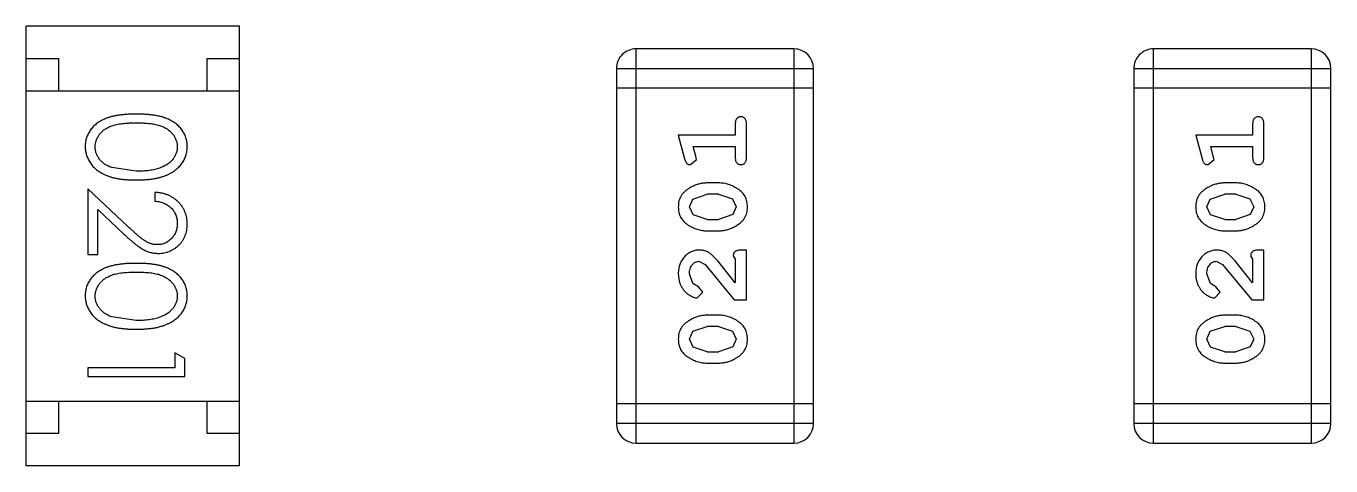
# Model space of a CAD drawing. Header units: inches. Extents: x 246 to 500, y -220 to -17.
# Drawn here: x 465.775 to 467.792, y -160.834 to -160.154 of the extents above; entities that cross this region are included whole.
import ezdxf

# ---------------------------------------------------------------- set-up
doc = ezdxf.new("R2010")
doc.units = ezdxf.units.IN
doc.header["$LTSCALE"] = 1.21
doc.header["$MEASUREMENT"] = 0
doc.layers.get('0').update_dxf_attribs({"linetype": 'CONTINUOUS'})

msp = doc.modelspace()

# ---------------------------------------------------------------- linework, layer by layer
at = {"color": 7, "linetype": 'Continuous'}
for p, q in [((466.105, -160.1536), (465.775, -160.1536)), ((465.775, -160.8336), (465.775, -160.1536)), ((466.105, -160.8336), (466.105, -160.1536)), ((466.9619, -160.1888), (466.7181, -160.1888)), ((466.7181, -160.7984), (466.7181, -160.1888)), ((466.9619, -160.1888), (466.9619, -160.7984)), ((467.7619, -160.1888), (467.5181, -160.1888)), ((467.5181, -160.7984), (467.5181, -160.1888)), ((467.7619, -160.1888), (467.7619, -160.7984)), ((465.775, -160.2036), (465.825, -160.2036)), ((465.825, -160.2036), (465.825, -160.2536)), ((466.055, -160.2036), (466.105, -160.2036)), ((466.055, -160.2536), (466.055, -160.2036)), ((466.6876, -160.2193), (466.9924, -160.2193)), ((466.6876, -160.2193), (466.6876, -160.768)), ((466.9924, -160.768), (466.9924, -160.2193)), ((467.4876, -160.2193), (467.7924, -160.2193)), ((467.4876, -160.2193), (467.4876, -160.768)), ((467.7924, -160.768), (467.7924, -160.2193)), ((465.775, -160.2536), (466.105, -160.2536)), ((466.9924, -160.2498), (466.6876, -160.2498)), ((467.7924, -160.2498), (467.4876, -160.2498)), ((466.8714, -160.3049), (466.8714, -160.3222)), ((466.8888, -160.3568), (466.8888, -160.3049)), ((467.6714, -160.3049), (467.6714, -160.3222)), ((467.6887, -160.3568), (467.6887, -160.3049)), ((466.8714, -160.3222), (466.7834, -160.3222)), ((466.7834, -160.3222), (466.7932, -160.3587)), ((467.6714, -160.3222), (467.5833, -160.3222)), ((467.5833, -160.3222), (467.5932, -160.3587)), ((466.8065, -160.3395), (466.8714, -160.3395)), ((466.8106, -160.3545), (466.8065, -160.3395)), ((466.8117, -160.3599), (466.8106, -160.3545)), ((466.8714, -160.3395), (466.8714, -160.3568)), ((467.6065, -160.3395), (467.6714, -160.3395)), ((467.6106, -160.3545), (467.6065, -160.3395)), ((467.6117, -160.3599), (467.6106, -160.3545)), ((467.6714, -160.3395), (467.6714, -160.3568)), ((465.9453, -160.3781), (465.9076, -160.3724)), ((466.8024, -160.3678), (466.8117, -160.3599)), ((467.6024, -160.3678), (467.6117, -160.3599)), ((466.8457, -160.3961), (466.828, -160.3961)), ((467.6457, -160.3961), (467.628, -160.3961)), ((465.9324, -160.4632), (465.8703, -160.405)), ((465.8703, -160.405), (465.8703, -160.5069)), ((465.9742, -160.4108), (465.9742, -160.4242)), ((466.8059, -160.421), (466.8282, -160.4134)), ((466.8454, -160.4134), (466.8282, -160.4134)), ((466.8454, -160.4134), (466.8672, -160.4207)), ((467.6059, -160.421), (467.6282, -160.4134)), ((467.6454, -160.4134), (467.6282, -160.4134)), ((467.6454, -160.4134), (467.6672, -160.4207)), ((465.8857, -160.4371), (465.9257, -160.4747)), ((465.8857, -160.5069), (465.8857, -160.4371)), ((466.8007, -160.4331), (466.8059, -160.421)), ((466.8065, -160.4455), (466.8007, -160.4331)), ((466.8672, -160.4207), (466.873, -160.433)), ((466.873, -160.433), (466.8677, -160.4451)), ((467.6006, -160.4331), (467.6059, -160.421)), ((467.6064, -160.4455), (467.6006, -160.4331)), ((467.6672, -160.4207), (467.673, -160.433)), ((467.673, -160.433), (467.6677, -160.4451)), ((466.8282, -160.4527), (466.8065, -160.4455)), ((466.8282, -160.4527), (466.8454, -160.4527)), ((466.8677, -160.4451), (466.8454, -160.4527)), ((467.6282, -160.4527), (467.6064, -160.4455)), ((467.6282, -160.4527), (467.6454, -160.4527)), ((467.6677, -160.4451), (467.6454, -160.4527)), ((466.828, -160.47), (466.8457, -160.47)), ((467.628, -160.47), (467.6457, -160.47)), ((466.8888, -160.4999), (466.8809, -160.4999)), ((466.8888, -160.577), (466.8888, -160.4999)), ((467.6887, -160.4999), (467.6809, -160.4999)), ((467.6887, -160.577), (467.6887, -160.4999)), ((465.8703, -160.5069), (465.8857, -160.5069)), ((466.8152, -160.5172), (466.8249, -160.522)), ((466.8714, -160.5503), (466.8444, -160.5167)), ((466.8683, -160.5086), (466.8714, -160.5141)), ((466.8714, -160.5141), (466.8714, -160.5503)), ((467.6152, -160.5172), (467.6249, -160.522)), ((467.6714, -160.5503), (467.6444, -160.5167)), ((467.6683, -160.5086), (467.6714, -160.5141)), ((467.6714, -160.5141), (467.6714, -160.5503)), ((466.806, -160.5516), (466.8007, -160.5367)), ((466.8249, -160.522), (466.8699, -160.577)), ((467.606, -160.5516), (467.6006, -160.5367)), ((467.6249, -160.522), (467.6699, -160.577)), ((466.8145, -160.5566), (466.806, -160.5516)), ((466.8211, -160.5651), (466.8145, -160.5566)), ((467.6145, -160.5566), (467.606, -160.5516)), ((467.6211, -160.5651), (467.6145, -160.5566)), ((466.8127, -160.5739), (466.8211, -160.5651)), ((466.8699, -160.577), (466.8888, -160.577)), ((467.6127, -160.5739), (467.6211, -160.5651)), ((467.6699, -160.577), (467.6887, -160.577)), ((466.8457, -160.6006), (466.828, -160.6006)), ((467.6457, -160.6006), (467.628, -160.6006)), ((465.9453, -160.6088), (465.9076, -160.6032)), ((466.8059, -160.6255), (466.8282, -160.6179)), ((466.8454, -160.6179), (466.8282, -160.6179)), ((466.8454, -160.6179), (466.8672, -160.6252)), ((467.6059, -160.6255), (467.6282, -160.6179)), ((467.6454, -160.6179), (467.6282, -160.6179)), ((467.6454, -160.6179), (467.6672, -160.6252)), ((466.8007, -160.6376), (466.8059, -160.6255)), ((466.8065, -160.65), (466.8007, -160.6376)), ((466.8672, -160.6252), (466.873, -160.6375)), ((466.873, -160.6375), (466.8677, -160.6496)), ((467.6006, -160.6376), (467.6059, -160.6255)), ((467.6064, -160.65), (467.6006, -160.6376)), ((467.6672, -160.6252), (467.673, -160.6375)), ((467.673, -160.6375), (467.6677, -160.6496)), ((466.0203, -160.6677), (466.0049, -160.6589)), ((466.0049, -160.6589), (466.0049, -160.6819)), ((466.8282, -160.6573), (466.8065, -160.65)), ((466.8282, -160.6573), (466.8454, -160.6573)), ((466.8677, -160.6496), (466.8454, -160.6573)), ((467.6282, -160.6573), (467.6064, -160.65)), ((467.6282, -160.6573), (467.6454, -160.6573)), ((467.6677, -160.6496), (467.6454, -160.6573)), ((466.0049, -160.6819), (465.8703, -160.6819)), ((465.8703, -160.6819), (465.8703, -160.6954)), ((466.0203, -160.6954), (466.0203, -160.6677)), ((466.828, -160.6746), (466.8457, -160.6746)), ((467.628, -160.6746), (467.6457, -160.6746)), ((465.8703, -160.6954), (466.0203, -160.6954)), ((465.775, -160.7336), (466.105, -160.7336)), ((465.825, -160.7336), (465.825, -160.7836)), ((466.055, -160.7836), (466.055, -160.7336)), ((466.9924, -160.7375), (466.6876, -160.7375)), ((467.7924, -160.7375), (467.4876, -160.7375)), ((466.9924, -160.768), (466.6876, -160.768)), ((467.7924, -160.768), (467.4876, -160.768)), ((465.825, -160.7836), (465.775, -160.7836)), ((466.105, -160.7836), (466.055, -160.7836)), ((466.7181, -160.7984), (466.9619, -160.7984)), ((467.5181, -160.7984), (467.7619, -160.7984)), ((466.105, -160.8336), (465.775, -160.8336))]:
    msp.add_line(p, q, dxfattribs=at)
for centre, start, end in [((466.7181, -160.2193), 89.9999, 179.9999), ((466.9619, -160.2193), 359.9999, 89.9999), ((467.5181, -160.2193), 89.9999, 179.9999), ((467.7619, -160.2193), 359.9999, 89.9999), ((466.7181, -160.768), 179.9999, 269.9999), ((466.9619, -160.768), 269.9999, 359.9999), ((467.5181, -160.768), 179.9999, 269.9999), ((467.7619, -160.768), 269.9999, 359.9999)]:
    msp.add_arc(centre, 0.0305, start, end, dxfattribs=at)
for points, knots in [([(465.9452, -160.2896), (465.9429, -160.2896), (465.9382, -160.2897), (465.9315, -160.29), (465.9251, -160.2905), (465.9192, -160.2912), (465.9136, -160.2921), (465.9085, -160.2931), (465.9038, -160.2945), (465.8994, -160.296), (465.8954, -160.2977), (465.8917, -160.2995), (465.8882, -160.3015), (465.885, -160.3037), (465.8821, -160.306), (465.8793, -160.3085), (465.8769, -160.3112), (465.8747, -160.3139), (465.8728, -160.3169), (465.8711, -160.3199), (465.8696, -160.323), (465.8685, -160.3262), (465.8676, -160.3294), (465.8669, -160.3328), (465.8665, -160.3363), (465.8665, -160.3386), (465.8665, -160.3398)], [0, 0, 0, 0, 0.068113, 0.132564, 0.193427, 0.250218, 0.303569, 0.353576, 0.400235, 0.443586, 0.484619, 0.524292, 0.56238, 0.599049, 0.63494, 0.669782, 0.704009, 0.737842, 0.771098, 0.803896, 0.836415, 0.868639, 0.900715, 0.933378, 0.966213, 1, 1, 1, 1]), ([(466.0242, -160.3398), (466.0241, -160.3386), (466.0241, -160.3363), (466.0237, -160.3328), (466.023, -160.3294), (466.0221, -160.3261), (466.0209, -160.3229), (466.0195, -160.3198), (466.0177, -160.3168), (466.0158, -160.3138), (466.0136, -160.311), (466.0111, -160.3083), (466.0084, -160.3059), (466.0055, -160.3036), (466.0022, -160.3014), (465.9988, -160.2994), (465.9951, -160.2976), (465.9911, -160.2959), (465.9868, -160.2944), (465.9821, -160.2931), (465.977, -160.292), (465.9715, -160.2912), (465.9655, -160.2905), (465.9591, -160.29), (465.9523, -160.2897), (465.9476, -160.2896), (465.9452, -160.2896)], [0, 0, 0, 0, 0.033742, 0.066533, 0.099153, 0.13154, 0.164087, 0.196563, 0.229707, 0.263315, 0.297504, 0.331686, 0.366482, 0.4021, 0.438958, 0.476748, 0.515985, 0.556589, 0.599519, 0.645765, 0.695487, 0.748721, 0.805687, 0.866754, 0.931405, 1, 1, 1, 1]), ([(466.8801, -160.2939), (466.8795, -160.2939), (466.8783, -160.2939), (466.8766, -160.2945), (466.8751, -160.2953), (466.8738, -160.2965), (466.8727, -160.298), (466.872, -160.3), (466.8715, -160.3023), (466.8715, -160.304), (466.8714, -160.3049)], [0, 0, 0, 0, 0.11517, 0.223509, 0.328254, 0.438012, 0.553651, 0.682263, 0.830856, 1, 1, 1, 1]), ([(466.8888, -160.3049), (466.8887, -160.304), (466.8887, -160.3023), (466.8882, -160.3), (466.8875, -160.298), (466.8864, -160.2965), (466.8851, -160.2953), (466.8836, -160.2945), (466.8819, -160.2939), (466.8807, -160.2939), (466.8801, -160.2939)], [0, 0, 0, 0, 0.169012, 0.317488, 0.445429, 0.560977, 0.67065, 0.776666, 0.88492, 1, 1, 1, 1]), ([(467.6801, -160.2939), (467.6795, -160.2939), (467.6783, -160.2939), (467.6766, -160.2945), (467.6751, -160.2953), (467.6738, -160.2965), (467.6727, -160.298), (467.672, -160.3), (467.6715, -160.3023), (467.6715, -160.304), (467.6714, -160.3049)], [0, 0, 0, 0, 0.11517, 0.223509, 0.328254, 0.438012, 0.553651, 0.682263, 0.830856, 1, 1, 1, 1]), ([(467.6887, -160.3049), (467.6887, -160.304), (467.6887, -160.3023), (467.6882, -160.3), (467.6875, -160.298), (467.6864, -160.2965), (467.6851, -160.2953), (467.6836, -160.2945), (467.6819, -160.2939), (467.6807, -160.2939), (467.6801, -160.2939)], [0, 0, 0, 0, 0.169012, 0.317488, 0.445429, 0.560977, 0.67065, 0.776666, 0.88492, 1, 1, 1, 1]), ([(465.8818, -160.3402), (465.8819, -160.3386), (465.8821, -160.3353), (465.8834, -160.3304), (465.8855, -160.3257), (465.8878, -160.3219), (465.8901, -160.319), (465.8921, -160.317), (465.8942, -160.3151), (465.8965, -160.3133), (465.899, -160.3117), (465.9018, -160.3102), (465.9047, -160.3089), (465.9078, -160.3076), (465.9112, -160.3065), (465.9149, -160.3056), (465.9191, -160.3048), (465.9236, -160.3042), (465.9285, -160.3037), (465.9338, -160.3034), (465.9394, -160.3031), (465.9433, -160.3031), (465.9453, -160.3031)], [0, 0, 0, 0, 0.060034, 0.120278, 0.182348, 0.247919, 0.281641, 0.315701, 0.350322, 0.385703, 0.421819, 0.459196, 0.497866, 0.538301, 0.58121, 0.628183, 0.679403, 0.734699, 0.794074, 0.858416, 0.927049, 1, 1, 1, 1]), ([(465.9453, -160.3031), (465.9473, -160.3031), (465.9512, -160.3031), (465.9569, -160.3034), (465.9622, -160.3037), (465.9671, -160.3042), (465.9716, -160.3048), (465.9757, -160.3056), (465.9795, -160.3066), (465.9829, -160.3076), (465.986, -160.3089), (465.9889, -160.3102), (465.9916, -160.3117), (465.9941, -160.3134), (465.9965, -160.3151), (465.9986, -160.317), (466.0005, -160.319), (466.0028, -160.3219), (466.0051, -160.3256), (466.0073, -160.3303), (466.0085, -160.3352), (466.0087, -160.3386), (466.0088, -160.3402)], [0, 0, 0, 0, 0.073302, 0.142286, 0.206253, 0.266017, 0.321612, 0.372532, 0.419497, 0.462398, 0.502825, 0.541489, 0.579034, 0.615143, 0.650298, 0.684912, 0.718701, 0.752189, 0.817245, 0.879117, 0.939613, 1, 1, 1, 1]), ([(465.8665, -160.3398), (465.8665, -160.341), (465.8665, -160.3433), (465.867, -160.3468), (465.8676, -160.3503), (465.8685, -160.3536), (465.8698, -160.3569), (465.8712, -160.3601), (465.873, -160.3632), (465.8749, -160.3662), (465.8772, -160.3691), (465.8797, -160.3718), (465.8825, -160.3744), (465.8855, -160.3768), (465.8888, -160.3791), (465.8924, -160.3811), (465.8962, -160.3831), (465.9003, -160.3848), (465.9047, -160.3865), (465.9094, -160.3878), (465.9145, -160.389), (465.92, -160.3899), (465.9258, -160.3906), (465.9319, -160.3912), (465.9385, -160.3915), (465.943, -160.3915), (465.9452, -160.3915)], [0, 0, 0, 0, 0.033824, 0.067298, 0.10028, 0.133019, 0.165736, 0.198792, 0.232372, 0.266409, 0.301016, 0.336196, 0.371972, 0.408574, 0.446394, 0.485225, 0.525372, 0.567224, 0.611081, 0.65775, 0.70702, 0.759235, 0.814484, 0.873227, 0.934937, 1, 1, 1, 1]), ([(465.9076, -160.3724), (465.9065, -160.372), (465.9045, -160.3713), (465.9016, -160.3699), (465.8988, -160.3685), (465.8963, -160.3669), (465.894, -160.3651), (465.8919, -160.3633), (465.89, -160.3613), (465.8877, -160.3584), (465.8854, -160.3548), (465.8834, -160.35), (465.882, -160.3452), (465.8819, -160.3419), (465.8818, -160.3402)], [0, 0, 0, 0, 0.075949, 0.148549, 0.218996, 0.286119, 0.351826, 0.416074, 0.478265, 0.540325, 0.660405, 0.774606, 0.887187, 1, 1, 1, 1]), ([(465.9452, -160.3915), (465.9475, -160.3915), (465.952, -160.3915), (465.9586, -160.3912), (465.9648, -160.3906), (465.9707, -160.3899), (465.9761, -160.3889), (465.9813, -160.3878), (465.986, -160.3864), (465.9904, -160.3848), (465.9945, -160.3829), (465.9984, -160.381), (466.0019, -160.3789), (466.0052, -160.3767), (466.0082, -160.3743), (466.011, -160.3717), (466.0135, -160.369), (466.0158, -160.3661), (466.0178, -160.3631), (466.0195, -160.36), (466.0209, -160.3569), (466.0221, -160.3536), (466.023, -160.3503), (466.0237, -160.3468), (466.0241, -160.3433), (466.0241, -160.341), (466.0242, -160.3398)], [0, 0, 0, 0, 0.065278, 0.127205, 0.186168, 0.241675, 0.294115, 0.343609, 0.390387, 0.434463, 0.476646, 0.517002, 0.555936, 0.593716, 0.630057, 0.665601, 0.700745, 0.734917, 0.768681, 0.802087, 0.834849, 0.867433, 0.900138, 0.932806, 0.966212, 1, 1, 1, 1]), ([(466.0088, -160.3402), (466.0087, -160.3419), (466.0085, -160.3451), (466.0073, -160.35), (466.0051, -160.3547), (466.0028, -160.3584), (466.0005, -160.3613), (465.9985, -160.3633), (465.9963, -160.3653), (465.9938, -160.3671), (465.9911, -160.3688), (465.9881, -160.3703), (465.985, -160.3718), (465.9815, -160.3731), (465.9779, -160.3742), (465.974, -160.3753), (465.9698, -160.3761), (465.9654, -160.3769), (465.9607, -160.3774), (465.9558, -160.3778), (465.9506, -160.378), (465.9471, -160.3781), (465.9453, -160.3781)], [0, 0, 0, 0, 0.059689, 0.119507, 0.181075, 0.246162, 0.279894, 0.314468, 0.350403, 0.387474, 0.426147, 0.466624, 0.508745, 0.553328, 0.600058, 0.649177, 0.700552, 0.754894, 0.811825, 0.871514, 0.934319, 1, 1, 1, 1]), ([(466.7932, -160.3587), (466.7935, -160.3596), (466.794, -160.3612), (466.7948, -160.3632), (466.7957, -160.3649), (466.7967, -160.3661), (466.7979, -160.3669), (466.7993, -160.3674), (466.8008, -160.3678), (466.8018, -160.3678), (466.8024, -160.3678)], [0, 0, 0, 0, 0.187321, 0.344927, 0.475328, 0.579604, 0.674244, 0.773631, 0.882025, 1, 1, 1, 1]), ([(466.8714, -160.3568), (466.8715, -160.3577), (466.8715, -160.3594), (466.872, -160.3617), (466.8727, -160.3636), (466.8738, -160.3652), (466.8751, -160.3663), (466.8766, -160.3672), (466.8783, -160.3677), (466.8795, -160.3678), (466.8801, -160.3678)], [0, 0, 0, 0, 0.169102, 0.317658, 0.446239, 0.563118, 0.671828, 0.776546, 0.884858, 1, 1, 1, 1]), ([(466.8801, -160.3678), (466.8807, -160.3678), (466.8819, -160.3677), (466.8836, -160.3672), (466.8851, -160.3664), (466.8864, -160.3652), (466.8875, -160.3636), (466.8882, -160.3617), (466.8887, -160.3594), (466.8887, -160.3577), (466.8888, -160.3568)], [0, 0, 0, 0, 0.115051, 0.223278, 0.329269, 0.437893, 0.554681, 0.682591, 0.83103, 1, 1, 1, 1]), ([(467.5932, -160.3587), (467.5935, -160.3596), (467.594, -160.3612), (467.5948, -160.3632), (467.5957, -160.3649), (467.5967, -160.3661), (467.5979, -160.3669), (467.5992, -160.3674), (467.6008, -160.3678), (467.6018, -160.3678), (467.6024, -160.3678)], [0, 0, 0, 0, 0.187321, 0.344927, 0.475328, 0.579604, 0.674244, 0.773631, 0.882025, 1, 1, 1, 1]), ([(467.6714, -160.3568), (467.6715, -160.3577), (467.6715, -160.3594), (467.672, -160.3617), (467.6727, -160.3636), (467.6738, -160.3652), (467.6751, -160.3663), (467.6766, -160.3672), (467.6783, -160.3677), (467.6795, -160.3678), (467.6801, -160.3678)], [0, 0, 0, 0, 0.169102, 0.317658, 0.446239, 0.563118, 0.671828, 0.776546, 0.884858, 1, 1, 1, 1]), ([(467.6801, -160.3678), (467.6807, -160.3678), (467.6819, -160.3677), (467.6836, -160.3672), (467.6851, -160.3664), (467.6864, -160.3652), (467.6875, -160.3636), (467.6882, -160.3617), (467.6887, -160.3594), (467.6887, -160.3577), (467.6887, -160.3568)], [0, 0, 0, 0, 0.115051, 0.223278, 0.329269, 0.437893, 0.554681, 0.682591, 0.83103, 1, 1, 1, 1]), ([(466.828, -160.3961), (466.8269, -160.3961), (466.8247, -160.3962), (466.8216, -160.3965), (466.8184, -160.397), (466.8153, -160.3977), (466.8123, -160.3986), (466.8093, -160.3997), (466.8063, -160.401), (466.8034, -160.4025), (466.8007, -160.4041), (466.7981, -160.4057), (466.7958, -160.4074), (466.7937, -160.409), (466.7918, -160.4108), (466.7902, -160.4125), (466.7888, -160.4142), (466.7872, -160.4166), (466.7856, -160.4197), (466.7843, -160.4239), (466.7835, -160.4285), (466.7834, -160.4316), (466.7834, -160.4332)], [0, 0, 0, 0, 0.049855, 0.099516, 0.148482, 0.19758, 0.246804, 0.296268, 0.346517, 0.397047, 0.446826, 0.49336, 0.537801, 0.579207, 0.617974, 0.654833, 0.689171, 0.722088, 0.786392, 0.853518, 0.924186, 1, 1, 1, 1]), ([(466.8903, -160.433), (466.8903, -160.4316), (466.8902, -160.4287), (466.8895, -160.4246), (466.8884, -160.4208), (466.8868, -160.4172), (466.8848, -160.4139), (466.8822, -160.4109), (466.8793, -160.4081), (466.8759, -160.4056), (466.8723, -160.4034), (466.8686, -160.4015), (466.8649, -160.3998), (466.8612, -160.3984), (466.8574, -160.3974), (466.8535, -160.3966), (466.8496, -160.3962), (466.847, -160.3961), (466.8457, -160.3961)], [0, 0, 0, 0, 0.067217, 0.131051, 0.19272, 0.252824, 0.312745, 0.373449, 0.436041, 0.501494, 0.567761, 0.632087, 0.695096, 0.757109, 0.817993, 0.878657, 0.939311, 1, 1, 1, 1]), ([(467.628, -160.3961), (467.6269, -160.3961), (467.6247, -160.3962), (467.6215, -160.3965), (467.6184, -160.397), (467.6153, -160.3977), (467.6123, -160.3986), (467.6092, -160.3997), (467.6063, -160.401), (467.6034, -160.4025), (467.6007, -160.4041), (467.5981, -160.4057), (467.5958, -160.4074), (467.5937, -160.409), (467.5918, -160.4108), (467.5902, -160.4125), (467.5888, -160.4142), (467.5872, -160.4166), (467.5856, -160.4197), (467.5843, -160.4239), (467.5835, -160.4285), (467.5834, -160.4316), (467.5833, -160.4333)], [0, 0, 0, 0, 0.049855, 0.099516, 0.148482, 0.19758, 0.246804, 0.296268, 0.346517, 0.397047, 0.446826, 0.49336, 0.537801, 0.579207, 0.617974, 0.654833, 0.689171, 0.722088, 0.786392, 0.853518, 0.924186, 1, 1, 1, 1]), ([(467.6903, -160.433), (467.6903, -160.4316), (467.6902, -160.4287), (467.6895, -160.4247), (467.6884, -160.4208), (467.6868, -160.4172), (467.6848, -160.4139), (467.6822, -160.4109), (467.6793, -160.4081), (467.6759, -160.4056), (467.6723, -160.4034), (467.6686, -160.4015), (467.6649, -160.3998), (467.6612, -160.3984), (467.6573, -160.3974), (467.6535, -160.3966), (467.6496, -160.3962), (467.647, -160.3961), (467.6457, -160.3961)], [0, 0, 0, 0, 0.067217, 0.131051, 0.19272, 0.252824, 0.312745, 0.373449, 0.436041, 0.501494, 0.567761, 0.632087, 0.695096, 0.757109, 0.817993, 0.878657, 0.939311, 1, 1, 1, 1]), ([(466.0242, -160.4597), (466.0241, -160.458), (466.024, -160.4547), (466.0234, -160.4499), (466.0222, -160.4453), (466.0207, -160.4408), (466.0187, -160.4366), (466.0163, -160.4326), (466.0134, -160.4288), (466.0101, -160.4252), (466.0065, -160.422), (466.0026, -160.4191), (465.9985, -160.4167), (465.9941, -160.4146), (465.9894, -160.413), (465.9846, -160.4118), (465.9794, -160.411), (465.9759, -160.4109), (465.9742, -160.4108)], [0, 0, 0, 0, 0.06445, 0.126725, 0.187421, 0.247417, 0.306749, 0.366595, 0.427749, 0.490235, 0.553031, 0.614805, 0.676505, 0.738096, 0.801021, 0.864897, 0.931209, 1, 1, 1, 1]), ([(465.9742, -160.4242), (465.9755, -160.4244), (465.9781, -160.4246), (465.9819, -160.4254), (465.9854, -160.4263), (465.9887, -160.4275), (465.9918, -160.429), (465.9947, -160.4308), (465.9973, -160.4328), (465.9997, -160.435), (466.0018, -160.4375), (466.0037, -160.4401), (466.0053, -160.4429), (466.0065, -160.4458), (466.0075, -160.4489), (466.0083, -160.4521), (466.0087, -160.4555), (466.0087, -160.4578), (466.0088, -160.459)], [0, 0, 0, 0, 0.073648, 0.143686, 0.210962, 0.275557, 0.338064, 0.399311, 0.4594, 0.51934, 0.579024, 0.637809, 0.695959, 0.754122, 0.813113, 0.873453, 0.935561, 1, 1, 1, 1]), ([(466.7834, -160.4332), (466.7834, -160.4347), (466.7835, -160.4375), (466.7842, -160.4416), (466.7853, -160.4454), (466.7869, -160.449), (466.789, -160.4523), (466.7915, -160.4553), (466.7944, -160.4581), (466.7978, -160.4606), (466.8014, -160.4628), (466.8051, -160.4647), (466.8088, -160.4664), (466.8126, -160.4677), (466.8164, -160.4688), (466.8202, -160.4695), (466.8241, -160.47), (466.8267, -160.47), (466.828, -160.47)], [0, 0, 0, 0, 0.06692, 0.130834, 0.19258, 0.252759, 0.312631, 0.373411, 0.436359, 0.501894, 0.568244, 0.632472, 0.69556, 0.757163, 0.818592, 0.878885, 0.939235, 1, 1, 1, 1]), ([(466.8457, -160.47), (466.8468, -160.47), (466.8489, -160.47), (466.8521, -160.4697), (466.8552, -160.4692), (466.8583, -160.4685), (466.8614, -160.4676), (466.8643, -160.4665), (466.8673, -160.4652), (466.8702, -160.4638), (466.8729, -160.4622), (466.8755, -160.4606), (466.8778, -160.4589), (466.8799, -160.4573), (466.8817, -160.4556), (466.8834, -160.4539), (466.8848, -160.4521), (466.8864, -160.4498), (466.888, -160.4466), (466.8894, -160.4424), (466.8902, -160.4378), (466.8903, -160.4346), (466.8903, -160.433)], [0, 0, 0, 0, 0.049886, 0.09882, 0.148132, 0.19689, 0.246038, 0.295176, 0.345305, 0.395692, 0.445312, 0.491875, 0.535813, 0.577009, 0.616081, 0.652689, 0.687585, 0.720206, 0.785062, 0.85223, 0.923759, 1, 1, 1, 1]), ([(467.5833, -160.4333), (467.5834, -160.4347), (467.5835, -160.4375), (467.5842, -160.4416), (467.5853, -160.4454), (467.5869, -160.449), (467.5889, -160.4523), (467.5914, -160.4553), (467.5944, -160.4581), (467.5978, -160.4606), (467.6014, -160.4628), (467.6051, -160.4647), (467.6088, -160.4664), (467.6126, -160.4677), (467.6163, -160.4688), (467.6202, -160.4695), (467.6241, -160.47), (467.6267, -160.47), (467.628, -160.47)], [0, 0, 0, 0, 0.06692, 0.130834, 0.19258, 0.252759, 0.312631, 0.373411, 0.436359, 0.501894, 0.568244, 0.632472, 0.69556, 0.757163, 0.818592, 0.878885, 0.939235, 1, 1, 1, 1]), ([(467.6457, -160.47), (467.6468, -160.47), (467.6489, -160.47), (467.6521, -160.4697), (467.6552, -160.4692), (467.6583, -160.4685), (467.6613, -160.4676), (467.6643, -160.4665), (467.6673, -160.4652), (467.6702, -160.4638), (467.6729, -160.4622), (467.6755, -160.4606), (467.6778, -160.4589), (467.6799, -160.4573), (467.6817, -160.4556), (467.6834, -160.4539), (467.6848, -160.4521), (467.6864, -160.4498), (467.688, -160.4466), (467.6893, -160.4424), (467.6902, -160.4378), (467.6903, -160.4346), (467.6903, -160.433)], [0, 0, 0, 0, 0.049886, 0.09882, 0.148132, 0.19689, 0.246038, 0.295176, 0.345305, 0.395692, 0.445312, 0.491875, 0.535813, 0.577009, 0.616081, 0.652689, 0.687585, 0.720206, 0.785062, 0.85223, 0.923759, 1, 1, 1, 1]), ([(466.0088, -160.459), (466.0087, -160.4601), (466.0087, -160.4623), (466.0082, -160.4656), (466.0076, -160.4687), (466.0066, -160.4716), (466.0053, -160.4745), (466.0038, -160.4772), (466.0019, -160.4797), (465.9998, -160.4821), (465.9975, -160.4843), (465.9951, -160.4862), (465.9926, -160.4879), (465.99, -160.4892), (465.9872, -160.4903), (465.9844, -160.491), (465.9814, -160.4915), (465.9794, -160.4915), (465.9784, -160.4915)], [0, 0, 0, 0, 0.068027, 0.133505, 0.19695, 0.26027, 0.322741, 0.384982, 0.448465, 0.513424, 0.578224, 0.640011, 0.700094, 0.760067, 0.819012, 0.877878, 0.938035, 1, 1, 1, 1]), ([(465.9796, -160.505), (465.981, -160.505), (465.984, -160.5049), (465.9883, -160.5043), (465.9924, -160.5033), (465.9964, -160.502), (466.0003, -160.5002), (466.004, -160.498), (466.0076, -160.4954), (466.0109, -160.4925), (466.0141, -160.4893), (466.0167, -160.4858), (466.019, -160.482), (466.0209, -160.478), (466.0224, -160.4738), (466.0234, -160.4693), (466.024, -160.4646), (466.0241, -160.4613), (466.0242, -160.4597)], [0, 0, 0, 0, 0.06271, 0.123347, 0.183401, 0.242828, 0.302097, 0.36242, 0.423725, 0.487032, 0.550491, 0.612709, 0.674265, 0.73617, 0.799211, 0.863483, 0.930525, 1, 1, 1, 1]), ([(465.9257, -160.4747), (465.9273, -160.4761), (465.9303, -160.4789), (465.9346, -160.4828), (465.9387, -160.4864), (465.9426, -160.4896), (465.9462, -160.4924), (465.9496, -160.4949), (465.9528, -160.497), (465.9566, -160.4993), (465.9613, -160.5016), (465.9672, -160.5036), (465.9733, -160.5048), (465.9775, -160.5049), (465.9796, -160.505)], [0, 0, 0, 0, 0.09953, 0.192079, 0.277712, 0.357454, 0.429648, 0.495771, 0.555538, 0.608657, 0.707578, 0.804328, 0.901298, 1, 1, 1, 1]), ([(465.9784, -160.4915), (465.9767, -160.4915), (465.9735, -160.4914), (465.9687, -160.4903), (465.9641, -160.4886), (465.9602, -160.4866), (465.9571, -160.4846), (465.9544, -160.4827), (465.9515, -160.4804), (465.9482, -160.4777), (465.9447, -160.4746), (465.9408, -160.4712), (465.9367, -160.4673), (465.9339, -160.4646), (465.9324, -160.4632)], [0, 0, 0, 0, 0.088014, 0.174976, 0.2638, 0.355443, 0.406413, 0.465519, 0.533076, 0.609353, 0.693899, 0.787171, 0.889197, 1, 1, 1, 1]), ([(466.8161, -160.4999), (466.815, -160.5), (466.8128, -160.5), (466.8096, -160.5005), (466.8065, -160.5013), (466.8035, -160.5025), (466.8006, -160.5039), (466.7979, -160.5057), (466.7953, -160.5078), (466.7929, -160.5102), (466.7907, -160.5129), (466.7887, -160.5157), (466.787, -160.5188), (466.7857, -160.522), (466.7847, -160.5254), (466.7839, -160.529), (466.7834, -160.5327), (466.7834, -160.5353), (466.7834, -160.5366)], [0, 0, 0, 0, 0.060981, 0.120256, 0.178148, 0.236115, 0.293993, 0.352864, 0.413358, 0.476056, 0.539296, 0.602396, 0.665116, 0.728325, 0.792919, 0.859317, 0.928302, 1, 1, 1, 1]), ([(466.8444, -160.5167), (466.8436, -160.5158), (466.8422, -160.5141), (466.8399, -160.5118), (466.8378, -160.5096), (466.8358, -160.5078), (466.834, -160.5062), (466.8322, -160.5048), (466.8306, -160.5037), (466.8285, -160.5026), (466.8259, -160.5015), (466.8228, -160.5006), (466.8195, -160.5), (466.8173, -160.5), (466.8161, -160.4999)], [0, 0, 0, 0, 0.103002, 0.197728, 0.285279, 0.365235, 0.437224, 0.502446, 0.560545, 0.611446, 0.707576, 0.80349, 0.900532, 1, 1, 1, 1]), ([(466.8809, -160.4999), (466.8798, -160.5), (466.8778, -160.5), (466.8751, -160.5004), (466.8729, -160.5011), (466.8712, -160.5022), (466.8699, -160.5035), (466.869, -160.505), (466.8684, -160.5067), (466.8683, -160.508), (466.8683, -160.5086)], [0, 0, 0, 0, 0.1844, 0.34094, 0.473574, 0.586824, 0.690029, 0.789175, 0.890445, 1, 1, 1, 1]), ([(467.6161, -160.4999), (467.615, -160.5), (467.6128, -160.5), (467.6096, -160.5005), (467.6065, -160.5013), (467.6035, -160.5025), (467.6006, -160.5039), (467.5979, -160.5057), (467.5953, -160.5078), (467.5929, -160.5102), (467.5906, -160.5129), (467.5887, -160.5157), (467.587, -160.5188), (467.5857, -160.522), (467.5846, -160.5254), (467.5839, -160.529), (467.5834, -160.5327), (467.5834, -160.5353), (467.5833, -160.5366)], [0, 0, 0, 0, 0.060981, 0.120256, 0.178148, 0.236115, 0.293993, 0.352864, 0.413358, 0.476056, 0.539296, 0.602396, 0.665116, 0.728325, 0.792919, 0.859317, 0.928302, 1, 1, 1, 1]), ([(467.6444, -160.5167), (467.6436, -160.5158), (467.6421, -160.5141), (467.6399, -160.5118), (467.6378, -160.5096), (467.6358, -160.5078), (467.634, -160.5062), (467.6322, -160.5048), (467.6305, -160.5037), (467.6285, -160.5026), (467.6259, -160.5015), (467.6228, -160.5006), (467.6195, -160.5), (467.6172, -160.5), (467.6161, -160.4999)], [0, 0, 0, 0, 0.103002, 0.197728, 0.285279, 0.365235, 0.437224, 0.502446, 0.560545, 0.611446, 0.707576, 0.80349, 0.900532, 1, 1, 1, 1]), ([(467.6809, -160.4999), (467.6798, -160.5), (467.6778, -160.5), (467.6751, -160.5004), (467.6729, -160.5011), (467.6711, -160.5022), (467.6698, -160.5035), (467.6689, -160.505), (467.6684, -160.5067), (467.6683, -160.508), (467.6683, -160.5086)], [0, 0, 0, 0, 0.1844, 0.34094, 0.473574, 0.586824, 0.690029, 0.789175, 0.890445, 1, 1, 1, 1]), ([(465.9452, -160.5204), (465.9429, -160.5204), (465.9382, -160.5204), (465.9315, -160.5207), (465.9251, -160.5212), (465.9192, -160.522), (465.9136, -160.5229), (465.9085, -160.5239), (465.9038, -160.5252), (465.8994, -160.5267), (465.8954, -160.5284), (465.8917, -160.5303), (465.8882, -160.5323), (465.885, -160.5345), (465.8821, -160.5368), (465.8793, -160.5393), (465.8769, -160.5419), (465.8747, -160.5447), (465.8728, -160.5476), (465.8711, -160.5506), (465.8696, -160.5537), (465.8685, -160.5569), (465.8676, -160.5602), (465.8669, -160.5636), (465.8665, -160.567), (465.8665, -160.5694), (465.8665, -160.5705)], [0, 0, 0, 0, 0.068113, 0.132564, 0.193427, 0.250218, 0.303569, 0.353576, 0.400235, 0.443586, 0.484619, 0.524292, 0.56238, 0.599049, 0.63494, 0.669782, 0.704009, 0.737842, 0.771098, 0.803896, 0.836415, 0.868639, 0.900715, 0.933378, 0.966213, 1, 1, 1, 1]), ([(466.0242, -160.5705), (466.0241, -160.5694), (466.0241, -160.567), (466.0237, -160.5636), (466.023, -160.5602), (466.0221, -160.5569), (466.0209, -160.5537), (466.0195, -160.5506), (466.0177, -160.5475), (466.0158, -160.5446), (466.0136, -160.5418), (466.0111, -160.5391), (466.0084, -160.5367), (466.0055, -160.5343), (466.0022, -160.5322), (465.9988, -160.5301), (465.9951, -160.5283), (465.9911, -160.5267), (465.9868, -160.5252), (465.9821, -160.5239), (465.977, -160.5228), (465.9715, -160.5219), (465.9655, -160.5212), (465.9591, -160.5207), (465.9523, -160.5204), (465.9476, -160.5204), (465.9452, -160.5204)], [0, 0, 0, 0, 0.033742, 0.066533, 0.099153, 0.13154, 0.164087, 0.196563, 0.229707, 0.263315, 0.297504, 0.331686, 0.366482, 0.4021, 0.438958, 0.476748, 0.515985, 0.556589, 0.599519, 0.645765, 0.695487, 0.748721, 0.805687, 0.866754, 0.931405, 1, 1, 1, 1]), ([(466.8007, -160.5367), (466.8007, -160.5353), (466.8008, -160.5326), (466.8016, -160.5288), (466.803, -160.5254), (466.8049, -160.5226), (466.8072, -160.5202), (466.8097, -160.5185), (466.8124, -160.5175), (466.8143, -160.5173), (466.8152, -160.5172)], [0, 0, 0, 0, 0.156344, 0.299348, 0.4327, 0.561, 0.682299, 0.791883, 0.89611, 1, 1, 1, 1]), ([(467.6006, -160.5367), (467.6007, -160.5353), (467.6008, -160.5326), (467.6016, -160.5288), (467.603, -160.5254), (467.6049, -160.5226), (467.6072, -160.5202), (467.6097, -160.5185), (467.6124, -160.5175), (467.6142, -160.5173), (467.6152, -160.5172)], [0, 0, 0, 0, 0.156344, 0.299348, 0.4327, 0.561, 0.682299, 0.791883, 0.89611, 1, 1, 1, 1]), ([(465.8818, -160.571), (465.8819, -160.5693), (465.8821, -160.566), (465.8834, -160.5612), (465.8855, -160.5564), (465.8878, -160.5527), (465.8901, -160.5498), (465.8921, -160.5477), (465.8942, -160.5459), (465.8965, -160.5441), (465.899, -160.5424), (465.9018, -160.541), (465.9047, -160.5396), (465.9078, -160.5384), (465.9112, -160.5373), (465.9149, -160.5364), (465.9191, -160.5356), (465.9236, -160.5349), (465.9285, -160.5345), (465.9338, -160.5341), (465.9394, -160.5339), (465.9433, -160.5339), (465.9453, -160.5338)], [0, 0, 0, 0, 0.060034, 0.120278, 0.182348, 0.247919, 0.281641, 0.315701, 0.350322, 0.385703, 0.421819, 0.459196, 0.497866, 0.538301, 0.58121, 0.628183, 0.679403, 0.734699, 0.794074, 0.858416, 0.927049, 1, 1, 1, 1]), ([(465.9453, -160.5338), (465.9473, -160.5339), (465.9512, -160.5339), (465.9569, -160.5341), (465.9622, -160.5345), (465.9671, -160.535), (465.9716, -160.5356), (465.9757, -160.5364), (465.9795, -160.5373), (465.9829, -160.5384), (465.986, -160.5397), (465.9889, -160.541), (465.9916, -160.5425), (465.9941, -160.5441), (465.9965, -160.5459), (465.9986, -160.5478), (466.0005, -160.5498), (466.0028, -160.5527), (466.0051, -160.5564), (466.0073, -160.5611), (466.0085, -160.566), (466.0087, -160.5693), (466.0088, -160.571)], [0, 0, 0, 0, 0.073302, 0.142286, 0.206253, 0.266017, 0.321612, 0.372532, 0.419497, 0.462398, 0.502825, 0.541489, 0.579034, 0.615143, 0.650298, 0.684912, 0.718701, 0.752189, 0.817245, 0.879117, 0.939613, 1, 1, 1, 1]), ([(466.7834, -160.5366), (466.7834, -160.5383), (466.7835, -160.5417), (466.7844, -160.5466), (466.7858, -160.5513), (466.7878, -160.5558), (466.7902, -160.56), (466.7931, -160.5636), (466.7963, -160.5668), (466.7999, -160.5693), (466.8035, -160.5713), (466.8068, -160.5727), (466.8098, -160.5737), (466.8118, -160.5738), (466.8127, -160.5739)], [0, 0, 0, 0, 0.098286, 0.193983, 0.289056, 0.384352, 0.477435, 0.566197, 0.652355, 0.737986, 0.818188, 0.887401, 0.94802, 1, 1, 1, 1]), ([(467.5833, -160.5366), (467.5834, -160.5383), (467.5835, -160.5417), (467.5844, -160.5466), (467.5858, -160.5514), (467.5878, -160.5558), (467.5902, -160.56), (467.5931, -160.5636), (467.5963, -160.5668), (467.5999, -160.5693), (467.6035, -160.5713), (467.6068, -160.5727), (467.6098, -160.5737), (467.6118, -160.5738), (467.6127, -160.5739)], [0, 0, 0, 0, 0.098286, 0.193983, 0.289056, 0.384352, 0.477435, 0.566197, 0.652355, 0.737986, 0.818188, 0.887401, 0.94802, 1, 1, 1, 1]), ([(465.8665, -160.5705), (465.8665, -160.5717), (465.8665, -160.5741), (465.867, -160.5776), (465.8676, -160.5811), (465.8685, -160.5844), (465.8698, -160.5877), (465.8712, -160.5909), (465.873, -160.5939), (465.8749, -160.597), (465.8772, -160.5999), (465.8797, -160.6026), (465.8825, -160.6052), (465.8855, -160.6076), (465.8888, -160.6098), (465.8924, -160.6119), (465.8962, -160.6138), (465.9003, -160.6156), (465.9047, -160.6172), (465.9094, -160.6186), (465.9145, -160.6197), (465.92, -160.6207), (465.9258, -160.6214), (465.9319, -160.6219), (465.9385, -160.6222), (465.943, -160.6223), (465.9452, -160.6223)], [0, 0, 0, 0, 0.033824, 0.067298, 0.10028, 0.133019, 0.165736, 0.198792, 0.232372, 0.266409, 0.301016, 0.336196, 0.371972, 0.408574, 0.446394, 0.485225, 0.525372, 0.567224, 0.611081, 0.65775, 0.70702, 0.759235, 0.814484, 0.873227, 0.934937, 1, 1, 1, 1]), ([(465.9076, -160.6032), (465.9065, -160.6028), (465.9045, -160.602), (465.9016, -160.6007), (465.8988, -160.5992), (465.8963, -160.5976), (465.894, -160.5959), (465.8919, -160.594), (465.89, -160.592), (465.8877, -160.5892), (465.8854, -160.5855), (465.8834, -160.5808), (465.882, -160.576), (465.8819, -160.5727), (465.8818, -160.571)], [0, 0, 0, 0, 0.075949, 0.148549, 0.218996, 0.286119, 0.351826, 0.416074, 0.478265, 0.540325, 0.660405, 0.774606, 0.887187, 1, 1, 1, 1]), ([(465.9452, -160.6223), (465.9475, -160.6223), (465.952, -160.6222), (465.9586, -160.6219), (465.9648, -160.6214), (465.9707, -160.6207), (465.9761, -160.6197), (465.9813, -160.6185), (465.986, -160.6171), (465.9904, -160.6155), (465.9945, -160.6137), (465.9984, -160.6118), (466.0019, -160.6097), (466.0052, -160.6075), (466.0082, -160.605), (466.011, -160.6025), (466.0135, -160.5997), (466.0158, -160.5969), (466.0178, -160.5939), (466.0195, -160.5908), (466.0209, -160.5876), (466.0221, -160.5844), (466.023, -160.581), (466.0237, -160.5776), (466.0241, -160.5741), (466.0241, -160.5717), (466.0242, -160.5705)], [0, 0, 0, 0, 0.065278, 0.127205, 0.186168, 0.241675, 0.294115, 0.343609, 0.390387, 0.434463, 0.476646, 0.517002, 0.555936, 0.593716, 0.630057, 0.665601, 0.700745, 0.734917, 0.768681, 0.802087, 0.834849, 0.867433, 0.900138, 0.932806, 0.966212, 1, 1, 1, 1]), ([(466.0088, -160.571), (466.0087, -160.5726), (466.0085, -160.5759), (466.0073, -160.5808), (466.0051, -160.5854), (466.0028, -160.5892), (466.0005, -160.592), (465.9985, -160.5941), (465.9963, -160.596), (465.9938, -160.5978), (465.9911, -160.5995), (465.9881, -160.6011), (465.985, -160.6025), (465.9815, -160.6039), (465.9779, -160.605), (465.974, -160.6061), (465.9698, -160.6069), (465.9654, -160.6076), (465.9607, -160.6081), (465.9558, -160.6086), (465.9506, -160.6088), (465.9471, -160.6088), (465.9453, -160.6088)], [0, 0, 0, 0, 0.059689, 0.119507, 0.181075, 0.246162, 0.279894, 0.314468, 0.350403, 0.387474, 0.426147, 0.466624, 0.508745, 0.553328, 0.600058, 0.649177, 0.700552, 0.754894, 0.811825, 0.871514, 0.934319, 1, 1, 1, 1]), ([(466.828, -160.6006), (466.8269, -160.6006), (466.8247, -160.6007), (466.8216, -160.601), (466.8184, -160.6015), (466.8153, -160.6022), (466.8123, -160.6031), (466.8093, -160.6042), (466.8063, -160.6055), (466.8034, -160.607), (466.8007, -160.6086), (466.7981, -160.6102), (466.7958, -160.6119), (466.7937, -160.6136), (466.7918, -160.6153), (466.7902, -160.617), (466.7888, -160.6187), (466.7872, -160.6211), (466.7856, -160.6243), (466.7843, -160.6284), (466.7835, -160.633), (466.7834, -160.6361), (466.7834, -160.6378)], [0, 0, 0, 0, 0.049855, 0.099516, 0.148482, 0.19758, 0.246804, 0.296268, 0.346517, 0.397047, 0.446826, 0.49336, 0.537801, 0.579207, 0.617974, 0.654833, 0.689171, 0.722088, 0.786392, 0.853518, 0.924186, 1, 1, 1, 1]), ([(466.8903, -160.6375), (466.8903, -160.6361), (466.8902, -160.6333), (466.8895, -160.6292), (466.8884, -160.6253), (466.8868, -160.6217), (466.8848, -160.6184), (466.8822, -160.6154), (466.8793, -160.6126), (466.8759, -160.6101), (466.8723, -160.6079), (466.8686, -160.606), (466.8649, -160.6043), (466.8612, -160.603), (466.8574, -160.6019), (466.8535, -160.6012), (466.8496, -160.6007), (466.847, -160.6006), (466.8457, -160.6006)], [0, 0, 0, 0, 0.067217, 0.131051, 0.19272, 0.252824, 0.312745, 0.373449, 0.436041, 0.501494, 0.567761, 0.632087, 0.695096, 0.757109, 0.817993, 0.878657, 0.939311, 1, 1, 1, 1]), ([(467.628, -160.6006), (467.6269, -160.6006), (467.6247, -160.6007), (467.6215, -160.601), (467.6184, -160.6015), (467.6153, -160.6022), (467.6123, -160.6031), (467.6092, -160.6042), (467.6063, -160.6055), (467.6034, -160.607), (467.6007, -160.6086), (467.5981, -160.6102), (467.5958, -160.6119), (467.5937, -160.6136), (467.5918, -160.6153), (467.5902, -160.617), (467.5888, -160.6187), (467.5872, -160.6211), (467.5856, -160.6243), (467.5843, -160.6284), (467.5835, -160.633), (467.5834, -160.6361), (467.5833, -160.6378)], [0, 0, 0, 0, 0.049855, 0.099516, 0.148482, 0.19758, 0.246804, 0.296268, 0.346517, 0.397047, 0.446826, 0.49336, 0.537801, 0.579207, 0.617974, 0.654833, 0.689171, 0.722088, 0.786392, 0.853518, 0.924186, 1, 1, 1, 1]), ([(467.6903, -160.6375), (467.6903, -160.6361), (467.6902, -160.6333), (467.6895, -160.6292), (467.6884, -160.6253), (467.6868, -160.6218), (467.6848, -160.6184), (467.6822, -160.6154), (467.6793, -160.6126), (467.6759, -160.6101), (467.6723, -160.6079), (467.6686, -160.606), (467.6649, -160.6043), (467.6612, -160.603), (467.6573, -160.6019), (467.6535, -160.6012), (467.6496, -160.6007), (467.647, -160.6006), (467.6457, -160.6006)], [0, 0, 0, 0, 0.067217, 0.131051, 0.19272, 0.252824, 0.312745, 0.373449, 0.436041, 0.501494, 0.567761, 0.632087, 0.695096, 0.757109, 0.817993, 0.878657, 0.939311, 1, 1, 1, 1]), ([(466.7834, -160.6378), (466.7834, -160.6392), (466.7835, -160.642), (466.7842, -160.6461), (466.7853, -160.6499), (466.7869, -160.6535), (466.789, -160.6568), (466.7915, -160.6599), (466.7944, -160.6626), (466.7978, -160.6651), (466.8014, -160.6673), (466.8051, -160.6692), (466.8088, -160.6709), (466.8126, -160.6722), (466.8164, -160.6733), (466.8202, -160.674), (466.8241, -160.6745), (466.8267, -160.6745), (466.828, -160.6746)], [0, 0, 0, 0, 0.06692, 0.130834, 0.19258, 0.252759, 0.312631, 0.373411, 0.436359, 0.501894, 0.568244, 0.632472, 0.69556, 0.757163, 0.818592, 0.878885, 0.939235, 1, 1, 1, 1]), ([(466.8457, -160.6746), (466.8468, -160.6745), (466.8489, -160.6745), (466.8521, -160.6742), (466.8552, -160.6737), (466.8583, -160.673), (466.8614, -160.6721), (466.8643, -160.671), (466.8673, -160.6698), (466.8702, -160.6683), (466.8729, -160.6667), (466.8755, -160.6651), (466.8778, -160.6634), (466.8799, -160.6618), (466.8817, -160.6601), (466.8834, -160.6584), (466.8848, -160.6566), (466.8864, -160.6543), (466.888, -160.6511), (466.8894, -160.6469), (466.8902, -160.6423), (466.8903, -160.6392), (466.8903, -160.6375)], [0, 0, 0, 0, 0.049886, 0.09882, 0.148132, 0.19689, 0.246038, 0.295176, 0.345305, 0.395692, 0.445312, 0.491875, 0.535813, 0.577009, 0.616081, 0.652689, 0.687585, 0.720206, 0.785062, 0.85223, 0.923759, 1, 1, 1, 1]), ([(467.5833, -160.6378), (467.5834, -160.6392), (467.5835, -160.642), (467.5842, -160.6461), (467.5853, -160.6499), (467.5869, -160.6535), (467.5889, -160.6568), (467.5914, -160.6599), (467.5944, -160.6626), (467.5978, -160.6651), (467.6014, -160.6673), (467.6051, -160.6692), (467.6088, -160.6709), (467.6126, -160.6722), (467.6163, -160.6733), (467.6202, -160.674), (467.6241, -160.6745), (467.6267, -160.6745), (467.628, -160.6746)], [0, 0, 0, 0, 0.06692, 0.130834, 0.19258, 0.252759, 0.312631, 0.373411, 0.436359, 0.501894, 0.568244, 0.632472, 0.69556, 0.757163, 0.818592, 0.878885, 0.939235, 1, 1, 1, 1]), ([(467.6457, -160.6746), (467.6468, -160.6745), (467.6489, -160.6745), (467.6521, -160.6742), (467.6552, -160.6737), (467.6583, -160.673), (467.6613, -160.6721), (467.6643, -160.671), (467.6673, -160.6698), (467.6702, -160.6683), (467.6729, -160.6667), (467.6755, -160.6651), (467.6778, -160.6634), (467.6799, -160.6618), (467.6817, -160.6601), (467.6834, -160.6584), (467.6848, -160.6566), (467.6864, -160.6543), (467.688, -160.6511), (467.6893, -160.6469), (467.6902, -160.6423), (467.6903, -160.6392), (467.6903, -160.6375)], [0, 0, 0, 0, 0.049886, 0.09882, 0.148132, 0.19689, 0.246038, 0.295176, 0.345305, 0.395692, 0.445312, 0.491875, 0.535813, 0.577009, 0.616081, 0.652689, 0.687585, 0.720206, 0.785062, 0.85223, 0.923759, 1, 1, 1, 1])]:
    msp.add_open_spline(points, degree=3, knots=knots, dxfattribs=at)

doc.saveas('drawing.dxf')
